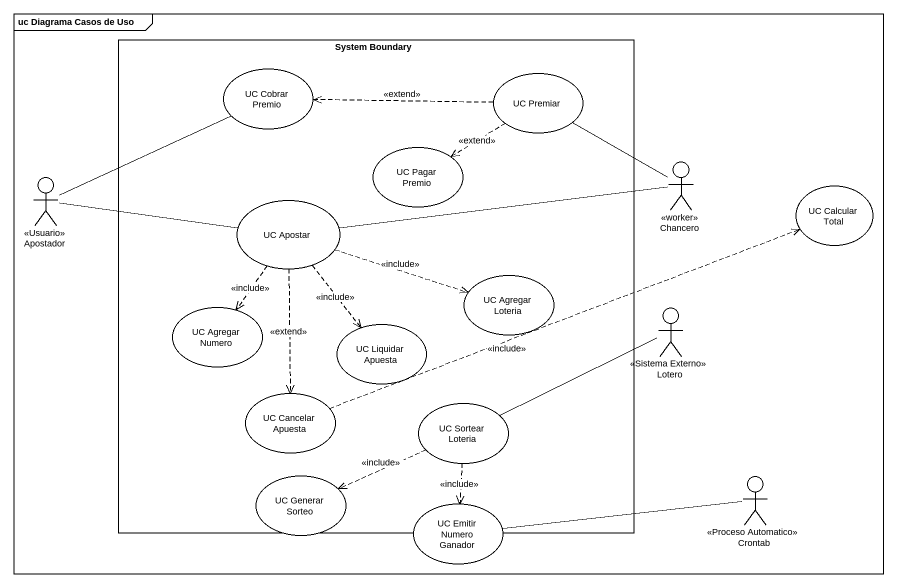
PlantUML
@startuml
mainframe uc Diagrama Casos de Uso
rectangle "System Boundary" as System_Boundary {
  usecase "UC Cobrar Premio" as UC_Cobrar_Premio
  usecase "UC Premiar" as UC_Premiar
  usecase "UC Pagar Premio" as UC_Pagar_Premio
  usecase "UC Apostar" as UC_Apostar
  usecase "UC Agregar Loteria" as UC_Agregar_Loteria
  usecase "UC Agregar Numero" as UC_Agregar_Numero
  usecase "UC Liquidar Apuesta" as UC_Liquidar_Apuesta
  usecase "UC Cancelar Apuesta" as UC_Cancelar_Apuesta
  usecase "UC Sortear Loteria" as UC_Sortear_Loteria
  usecase "UC Generar Sorteo" as UC_Generar_Sorteo
}
actor Chancero <<worker>>
actor Apostador <<Usuario>>
usecase "UC Calcular Total" as UC_Calcular_Total
actor Lotero <<Sistema Externo>>
actor Crontab <<Proceso Automatico>>
usecase "UC Emitir Numero Ganador" as UC_Emitir_Numero_Ganador
UC_Premiar .left.> UC_Cobrar_Premio : <<extend>>
UC_Premiar ..> UC_Pagar_Premio : <<extend>>
Chancero -up- UC_Premiar
Chancero -left- UC_Apostar
Apostador -right- UC_Cobrar_Premio
Apostador -right- UC_Apostar
UC_Apostar .right.> UC_Agregar_Loteria : <<include>>
UC_Apostar ..> UC_Agregar_Numero : <<include>>
UC_Apostar ..> UC_Liquidar_Apuesta : <<include>>
UC_Apostar ..> UC_Cancelar_Apuesta : <<extend>>
Lotero -left- UC_Sortear_Loteria
UC_Cancelar_Apuesta .right.> UC_Calcular_Total : <<include>>
UC_Sortear_Loteria .left.> UC_Generar_Sorteo : <<include>>
UC_Sortear_Loteria ..> UC_Emitir_Numero_Ganador : <<include>>
Crontab -left- UC_Emitir_Numero_Ganador
@enduml
